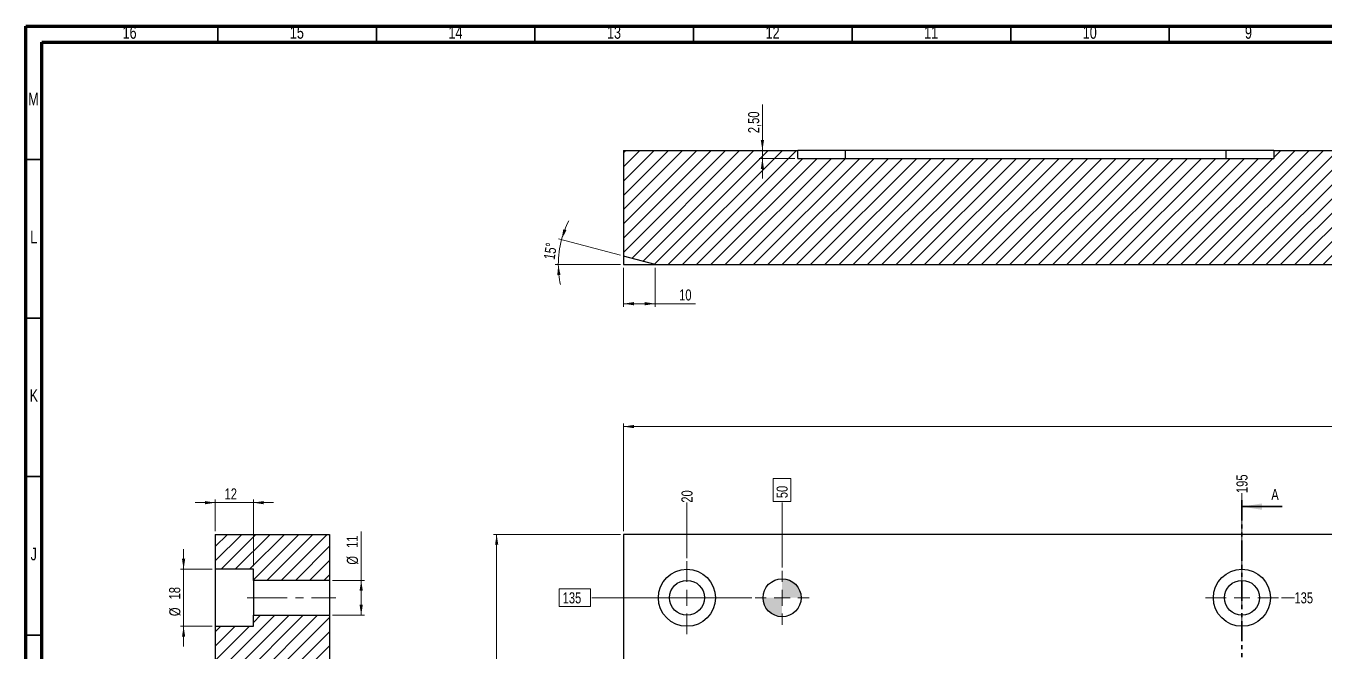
# Model space of a CAD drawing. Header units: millimetres. Extents: x 15 to 836, y 5 to 589.
# Drawn here: x 15 to 424.3, y 392 to 589.1 of the extents above; entities that cross this region are included whole.
import ezdxf

# ---------------------------------------------------------------- set-up
doc = ezdxf.new("R2010")
doc.units = ezdxf.units.MM
doc.linetypes.add('CENTERX2', pattern=[20.32, 12.7, -2.54, 2.54, -2.54])
doc.linetypes.add('PHANTOM', pattern=[12.7, 6.35, -1.27, 1.27, -1.27, 1.27, -1.27])
doc.styles.add('SLDTEXTSTYLE0', font='TXT', dxfattribs={"width": 0.75})
doc.dimstyles.new('SLDDIMSTYLE1', dxfattribs={"dimtxt": 3.5, "dimasz": 3.302, "dimexe": 0, "dimexo": 0.0625, "dimgap": 0.875, "dimtad": 0, "dimtih": 1, "dimtoh": 1, "dimrnd": 1e-09, "dimzin": 12, "dimdsep": 46, "dimtxsty": 'SLDTEXTSTYLE0', "dimblk1": 'NONE', "dimblk2": 'NONE', "dimsah": 1, "dimcen": 0.09, "dimadec": 0, "dimazin": 3, "dimtfac": 1, "dimtofl": 0, "dimtmove": 0, "dimatfit": 3, "dimldrblk": 'NONE', "dimfxl": 1, "dimfrac": 2, "dimtolj": 1, "dimtzin": 12, "dimarcsym": 0})
doc.dimstyles.new('SLDDIMSTYLE2', dxfattribs={"dimtxt": 3.5, "dimasz": 3.302, "dimexe": 0, "dimexo": 0.0625, "dimgap": -0.875, "dimtad": 0, "dimtih": 1, "dimtoh": 1, "dimrnd": 1e-09, "dimzin": 12, "dimdsep": 46, "dimtxsty": 'SLDTEXTSTYLE0', "dimblk1": 'NONE', "dimblk2": 'NONE', "dimsah": 1, "dimcen": 0.09, "dimadec": 0, "dimazin": 3, "dimtfac": 1, "dimtofl": 0, "dimtmove": 0, "dimatfit": 3, "dimldrblk": 'NONE', "dimfxl": 1, "dimfrac": 2, "dimtolj": 1, "dimarcsym": 0})
doc.dimstyles.new('SLDDIMSTYLE5', dxfattribs={"dimtxt": 3.5, "dimasz": 3.302, "dimexe": 0, "dimexo": 0.0625, "dimgap": 0.875, "dimtad": 1, "dimrnd": 1e-09, "dimzin": 12, "dimdsep": 46, "dimtxsty": 'SLDTEXTSTYLE0', "dimsah": 1, "dimcen": 0.09, "dimadec": 0, "dimazin": 3, "dimtfac": 1, "dimtofl": 0, "dimtmove": 0, "dimatfit": 3, "dimfxl": 1, "dimfrac": 2, "dimtolj": 1, "dimtzin": 12, "dimarcsym": 0})
doc.dimstyles.new('SLDDIMSTYLE7', dxfattribs={"dimtxt": 3.5, "dimasz": 3.302, "dimexe": 0, "dimexo": 0.0625, "dimgap": 0.875, "dimtad": 1, "dimrnd": 1e-09, "dimzin": 12, "dimdsep": 46, "dimtxsty": 'SLDTEXTSTYLE0', "dimsah": 1, "dimcen": 0.09, "dimadec": 0, "dimazin": 3, "dimtfac": 1, "dimtmove": 0, "dimatfit": 0, "dimfxl": 1, "dimfrac": 2, "dimtolj": 1, "dimtzin": 12, "dimarcsym": 0})
doc.dimstyles.new('SLDDIMSTYLE8', dxfattribs={"dimtxt": 3.5, "dimasz": 3.302, "dimexe": 0, "dimexo": 0.0625, "dimgap": 0.875, "dimtad": 1, "dimdec": 4, "dimzin": 12, "dimdsep": 46, "dimtxsty": 'SLDTEXTSTYLE0', "dimsah": 1, "dimcen": 0.09, "dimazin": 3, "dimtfac": 1, "dimtofl": 0, "dimtmove": 0, "dimatfit": 3, "dimfxl": 1, "dimfrac": 2, "dimtolj": 1, "dimtzin": 12, "dimarcsym": 0})

# ---------------------------------------------------------------- blocks, each defined once
blk = doc.blocks.new('_D_2')
at = {"color": 7, "linetype": 'Continuous', "lineweight": 18}
blk.add_line((223.41, 421.27), (223.41, 438.77), dxfattribs=at)
at = {"color": 7, "linetype": 'Continuous', "lineweight": 18, "insert": (221.67, 438.77), "char_height": 3.5, "attachment_point": 1, "rotation": 90, "style": 'SLDTEXTSTYLE0'}
blk.add_mtext('20', dxfattribs=at)
blk = doc.blocks.new('_None')
blk = doc.blocks.new('_D_4')
at = {"color": 7, "linetype": 'Continuous', "lineweight": 18}
for p, q in [((250.63, 439.13), (250.63, 446.43)), ((250.63, 446.43), (256.19, 446.43)), ((256.19, 446.43), (256.19, 439.13)), ((256.19, 439.13), (250.63, 439.13)), ((253.41, 418.27), (253.41, 438.77))]:
    blk.add_line(p, q, dxfattribs=at)
at = {"color": 7, "linetype": 'Continuous', "lineweight": 18, "insert": (251.67, 440.19), "char_height": 3.5, "attachment_point": 1, "rotation": 90, "style": 'SLDTEXTSTYLE0'}
blk.add_mtext('50', dxfattribs=at)
blk = doc.blocks.new('_D_18')
at = {"color": 7, "linetype": 'Continuous', "lineweight": 18}
blk.add_line((398.41, 421.27), (398.41, 441.81), dxfattribs=at)
at = {"color": 7, "linetype": 'Continuous', "lineweight": 18, "insert": (396.67, 441.81), "char_height": 3.5, "attachment_point": 1, "rotation": 90, "style": 'SLDTEXTSTYLE0'}
blk.add_mtext('195', dxfattribs=at)
blk = doc.blocks.new('_D_21')
at = {"color": 7, "linetype": 'Continuous', "lineweight": 18}
blk.add_line((469.41, 421.27), (469.41, 438.77), dxfattribs=at)
at = {"color": 7, "linetype": 'Continuous', "lineweight": 18, "insert": (467.67, 438.77), "char_height": 3.5, "attachment_point": 1, "rotation": 90, "style": 'SLDTEXTSTYLE0'}
blk.add_mtext('266', dxfattribs=at)
blk = doc.blocks.new('_D_29')
at = {"color": 7, "linetype": 'Continuous', "lineweight": 18}
blk.add_line((614.41, 421.27), (614.41, 438.77), dxfattribs=at)
at = {"color": 7, "linetype": 'Continuous', "lineweight": 18, "insert": (612.67, 438.77), "char_height": 3.5, "attachment_point": 1, "rotation": 90, "style": 'SLDTEXTSTYLE0'}
blk.add_mtext('411', dxfattribs=at)
blk = doc.blocks.new('_D_32')
at = {"color": 7, "linetype": 'Continuous', "lineweight": 18}
for p, q in [((657.63, 439.13), (657.63, 449.02)), ((657.63, 449.02), (663.19, 449.02)), ((663.19, 449.02), (663.19, 439.13)), ((663.19, 439.13), (657.63, 439.13)), ((660.41, 418.27), (660.41, 438.77))]:
    blk.add_line(p, q, dxfattribs=at)
at = {"color": 7, "linetype": 'Continuous', "lineweight": 18, "insert": (658.67, 440.19), "char_height": 3.5, "attachment_point": 1, "rotation": 90, "style": 'SLDTEXTSTYLE0'}
blk.add_mtext('457', dxfattribs=at)
blk = doc.blocks.new('_D_34')
at = {"color": 7, "linetype": 'Continuous', "lineweight": 18}
blk.add_line((703.41, 421.27), (703.41, 438.77), dxfattribs=at)
at = {"color": 7, "linetype": 'Continuous', "lineweight": 18, "insert": (701.67, 438.77), "char_height": 3.5, "attachment_point": 1, "rotation": 90, "style": 'SLDTEXTSTYLE0'}
blk.add_mtext('500', dxfattribs=at)
blk = doc.blocks.new('_D_63')
at = {"color": 7, "linetype": 'Continuous', "lineweight": 18}
for p, q in [((183.16, 405.99), (183.16, 411.55)), ((183.16, 411.55), (193.05, 411.55)), ((193.05, 411.55), (193.05, 405.99)), ((193.05, 405.99), (183.16, 405.99)), ((243.91, 408.77), (193.41, 408.77))]:
    blk.add_line(p, q, dxfattribs=at)
at = {"color": 7, "linetype": 'Continuous', "lineweight": 18, "insert": (184.23, 410.5), "char_height": 3.5, "attachment_point": 1, "style": 'SLDTEXTSTYLE0'}
blk.add_mtext('135', dxfattribs=at)
blk = doc.blocks.new('_D_64')
at = {"color": 7, "linetype": 'Continuous', "lineweight": 18}
blk.add_line((410.91, 408.77), (414.97, 408.77), dxfattribs=at)
at = {"color": 7, "linetype": 'Continuous', "lineweight": 18, "insert": (414.97, 410.5), "char_height": 3.5, "attachment_point": 1, "style": 'SLDTEXTSTYLE0'}
blk.add_mtext('135', dxfattribs=at)
blk = doc.blocks.new('_D_74')
at = {"color": 7, "linetype": 'Continuous', "lineweight": 18}
for p, q in [((203.41, 429.77), (203.41, 463.77)), ((731.41, 462.77), (203.41, 462.77)), ((731.41, 429.77), (731.41, 463.77))]:
    blk.add_line(p, q, dxfattribs=at)
for points in [[(203.41, 462.77), (206.71, 462.26), (206.71, 463.28)], [(731.41, 462.77), (728.11, 463.28), (728.11, 462.26)]]:
    blk.add_solid(points, dxfattribs=at)
at = {"color": 7, "linetype": 'Continuous', "lineweight": 18, "insert": (470.44, 467.28), "char_height": 3.5, "attachment_point": 1, "style": 'SLDTEXTSTYLE0'}
blk.add_mtext('528', dxfattribs=at)
blk = doc.blocks.new('_D_75')
at = {"color": 7, "linetype": 'Continuous', "lineweight": 18}
for p, q in [((202.41, 428.77), (162.41, 428.77)), ((163.41, 428.77), (163.41, 118.77)), ((202.41, 118.77), (162.41, 118.77))]:
    blk.add_line(p, q, dxfattribs=at)
for points in [[(163.41, 428.77), (162.9, 425.47), (163.92, 425.47)], [(163.41, 118.77), (163.92, 122.07), (162.9, 122.07)]]:
    blk.add_solid(points, dxfattribs=at)
at = {"color": 7, "linetype": 'Continuous', "lineweight": 18, "insert": (158.9, 269.89), "char_height": 3.5, "attachment_point": 1, "rotation": 90, "style": 'SLDTEXTSTYLE0'}
blk.add_mtext('310', dxfattribs=at)
blk = doc.blocks.new('SW_CENTERMARKSYMBOL_18')
at = {"color": 0, "linetype": 'Continuous', "lineweight": 0}
for p, q in [((0, 5), (0, 11.5)), ((-5, 0), (-11.5, 0)), ((0, 0), (-2.5, 0)), ((0, 0), (0, 2.5)), ((0, 0), (0, -2.5)), ((0, 0), (2.5, 0)), ((5, 0), (11.5, 0)), ((0, -5), (0, -11.5))]:
    blk.add_line(p, q, dxfattribs=at)
blk = doc.blocks.new('SW_CENTERMARKSYMBOL_19')
at = {"color": 0, "linetype": 'Continuous', "lineweight": 0}
for p, q in [((0, 5), (0, 11.5)), ((-5, 0), (-11.5, 0)), ((0, 0), (-2.5, 0)), ((0, 0), (0, 2.5)), ((0, 0), (0, -2.5)), ((0, 0), (2.5, 0)), ((5, 0), (11.5, 0)), ((0, -5), (0, -11.5))]:
    blk.add_line(p, q, dxfattribs=at)
blk = doc.blocks.new('SW_CENTERMARKSYMBOL_22')
at = {"color": 0, "linetype": 'Continuous', "lineweight": 0}
for p, q in [((0, 5), (0, 8.5)), ((-5, 0), (-8.5, 0)), ((0, 0), (-2.5, 0)), ((0, 0), (0, 2.5)), ((0, 0), (0, -2.5)), ((0, 0), (2.5, 0)), ((5, 0), (8.5, 0)), ((0, -5), (0, -8.5))]:
    blk.add_line(p, q, dxfattribs=at)
blk = doc.blocks.new('SW_DOWELSYMBOL_1')
at = {"linetype": 'Continuous', "lineweight": 0}
h = blk.add_hatch(color=0, dxfattribs=at)
edge = h.paths.add_edge_path(flags=0)
edge.add_arc((0, 0), 6, 0, 90)
edge.add_line((0, 6), (0, 0))
edge.add_line((0, 0), (6, 0))
h = blk.add_hatch(color=0, dxfattribs=at)
edge = h.paths.add_edge_path(flags=0)
edge.add_arc((0, 0), 6, 180, 270)
edge.add_line((0, -6), (0, 0))
edge.add_line((0, 0), (-6, 0))
at = {"color": 0, "linetype": 'Continuous', "lineweight": 0}
blk.add_circle((0, 0), 6, dxfattribs=at)
blk = doc.blocks.new('_D_78')
at = {"color": 7, "linetype": 'Continuous', "lineweight": 18}
for p, q in [((64.7, 417.77), (64.7, 424.12)), ((73.7, 417.77), (63.7, 417.77)), ((64.7, 417.77), (64.7, 399.77)), ((73.7, 399.77), (63.7, 399.77)), ((64.7, 399.77), (64.7, 393.42))]:
    blk.add_line(p, q, dxfattribs=at)
for points in [[(64.7, 417.77), (65.21, 421.07), (64.19, 421.07)], [(64.7, 399.77), (64.19, 396.47), (65.21, 396.47)]]:
    blk.add_solid(points, dxfattribs=at)
at = {"color": 7, "linetype": 'Continuous', "lineweight": 18, "char_height": 3.5, "attachment_point": 1, "rotation": 90, "style": 'SLDTEXTSTYLE0'}
for s, insert in [('18', (60.13, 408.26)), ('%%c', (60.19, 402.98))]:
    blk.add_mtext(s, dxfattribs=dict(at, insert=insert))
blk = doc.blocks.new('_D_79')
at = {"color": 7, "linetype": 'Continuous', "lineweight": 18}
for p, q in [((74.7, 438.77), (68.35, 438.77)), ((74.7, 429.77), (74.7, 439.77)), ((86.7, 438.77), (74.7, 438.77)), ((86.7, 418.77), (86.7, 439.77)), ((86.7, 438.77), (93.05, 438.77))]:
    blk.add_line(p, q, dxfattribs=at)
for points in [[(74.7, 438.77), (71.4, 439.28), (71.4, 438.26)], [(86.7, 438.77), (90, 438.26), (90, 439.28)]]:
    blk.add_solid(points, dxfattribs=at)
at = {"color": 7, "linetype": 'Continuous', "lineweight": 18, "insert": (77.62, 443.28), "char_height": 3.5, "attachment_point": 1, "style": 'SLDTEXTSTYLE0'}
blk.add_mtext('12', dxfattribs=at)
blk = doc.blocks.new('_D_80')
at = {"color": 7, "linetype": 'Continuous', "lineweight": 18}
for p, q in [((120.7, 414.27), (120.7, 429.67)), ((111.7, 414.27), (121.7, 414.27)), ((120.7, 414.27), (120.7, 403.27)), ((111.7, 403.27), (121.7, 403.27))]:
    blk.add_line(p, q, dxfattribs=at)
for points in [[(120.7, 414.27), (120.19, 410.97), (121.21, 410.97)], [(120.7, 403.27), (121.21, 406.57), (120.19, 406.57)]]:
    blk.add_solid(points, dxfattribs=at)
at = {"color": 7, "linetype": 'Continuous', "lineweight": 18, "char_height": 3.5, "attachment_point": 1, "rotation": 90, "style": 'SLDTEXTSTYLE0'}
for s, insert in [('11', (116.13, 424.49)), ('%%c', (116.19, 419.22))]:
    blk.add_mtext(s, dxfattribs=dict(at, insert=insert))
blk = doc.blocks.new('_D_90')
at = {"color": 7, "linetype": 'Continuous', "lineweight": 18}
for p, q in [((203.41, 512.84), (203.41, 500.52)), ((213.41, 512.84), (213.41, 500.52)), ((213.41, 501.52), (203.41, 501.52)), ((213.41, 501.52), (226.13, 501.52))]:
    blk.add_line(p, q, dxfattribs=at)
for points in [[(203.41, 501.52), (206.71, 501.01), (206.71, 502.03)], [(213.41, 501.52), (210.11, 502.03), (210.11, 501.01)]]:
    blk.add_solid(points, dxfattribs=at)
at = {"color": 7, "linetype": 'Continuous', "lineweight": 18, "insert": (220.95, 506.03), "char_height": 3.5, "attachment_point": 1, "style": 'SLDTEXTSTYLE0'}
blk.add_mtext('10', dxfattribs=at)
blk = doc.blocks.new('_D_91')
at = {"color": 7, "linetype": 'Continuous', "lineweight": 18}
for p, q in [((202.44, 516.78), (182.93, 522.01)), ((202.41, 513.84), (181.85, 513.84))]:
    blk.add_line(p, q, dxfattribs=at)
for start, end in [(153.1484, 165), (165, 180), (180, 191.8516)]:
    blk.add_arc((213.41, 513.84), 30.56, start, end, dxfattribs=at)
for points in [[(183.89, 521.75), (185.4, 524.73), (184.43, 525.04)], [(182.85, 513.84), (182.52, 510.51), (183.54, 510.57)]]:
    blk.add_solid(points, dxfattribs=at)
at = {"color": 7, "linetype": 'Continuous', "lineweight": 18, "insert": (178.21, 515.73), "char_height": 3.5, "attachment_point": 1, "rotation": 81.191, "style": 'SLDTEXTSTYLE0'}
blk.add_mtext('15°', dxfattribs=at)
blk = doc.blocks.new('_D_92')
at = {"color": 7, "linetype": 'Continuous', "lineweight": 18}
for p, q in [((247.2, 549.84), (247.2, 564.36)), ((247.2, 547.34), (247.2, 549.84)), ((257.41, 547.34), (246.2, 547.34)), ((247.2, 547.34), (247.2, 540.99))]:
    blk.add_line(p, q, dxfattribs=at)
for points in [[(247.2, 549.84), (247.71, 553.14), (246.7, 553.14)], [(247.2, 547.34), (246.7, 544.04), (247.71, 544.04)]]:
    blk.add_solid(points, dxfattribs=at)
at = {"color": 7, "linetype": 'Continuous', "lineweight": 18, "insert": (242.69, 555.31), "char_height": 3.5, "attachment_point": 1, "rotation": 90, "style": 'SLDTEXTSTYLE0'}
blk.add_mtext('2,50', dxfattribs=at)

msp = doc.modelspace()

# ---------------------------------------------------------------- hatches: boundary and pattern name
at = {"linetype": 'Continuous', "lineweight": 18}
h = msp.add_hatch(dxfattribs=at)
h.set_pattern_fill('ANSI31', style=0)
h.paths.add_polyline_path([(473.40819, 549.83879), (408.40819, 549.83879), (408.40819, 547.33879), (258.40819, 547.33879), (258.40819, 549.83879), (203.40819, 549.83879), (203.40819, 516.51828), (213.40819, 513.83879), (518.40819, 513.83879), (518.40819, 547.33879), (473.40819, 547.33879)], flags=0)
h = msp.add_hatch(dxfattribs=at)
h.set_pattern_fill('ANSI31', style=0)
h.paths.add_polyline_path([(110.69992, 414.27088), (110.69992, 428.77088), (74.69992, 428.77088), (74.69992, 417.77088), (86.69992, 417.77088), (86.69992, 414.27088)], flags=0)
h = msp.add_hatch(dxfattribs=at)
h.set_pattern_fill('ANSI31', style=0)
h.paths.add_polyline_path([(110.69992, 361.27519), (110.69992, 403.27088), (86.69992, 403.27088), (86.69992, 399.77088), (74.69992, 399.77088), (74.69992, 373.77088), (77.19992, 373.77088), (77.19992, 363.22519), (104.69992, 363.22519), (105.8716, 361.27519)], flags=0)

# ---------------------------------------------------------------- linework, layer by layer
at = {"color": 7, "linetype": 'Continuous', "lineweight": 70}
for p, q in [((15, 5), (15, 589)), ((15, 589), (836, 589)), ((20, 10), (20, 584)), ((20, 584), (831, 584))]:
    msp.add_line(p, q, dxfattribs=at)
at = {"color": 7, "linetype": 'Continuous', "lineweight": 35}
for p, q in [((75.5, 584), (75.5, 589)), ((125.5, 584), (125.5, 589)), ((175.5, 584), (175.5, 589)), ((225.5, 584), (225.5, 589)), ((275.5, 584), (275.5, 589)), ((325.5, 584), (325.5, 589)), ((375.5, 584), (375.5, 589)), ((20, 547), (15, 547)), ((20, 497), (15, 497)), ((20, 447), (15, 447)), ((411.10819, 437.51936), (398.40819, 437.51936)), ((20, 397), (15, 397))]:
    msp.add_line(p, q, dxfattribs=at)
at = {"color": 7, "linetype": 'Continuous', "lineweight": 25}
for p, q in [((203.40819, 549.83879), (258.40819, 549.83879)), ((203.40819, 549.83879), (203.40819, 516.51828)), ((258.40819, 547.33879), (258.40819, 549.83879)), ((273.40819, 549.83879), (258.40819, 549.83879)), ((273.40819, 547.33879), (273.40819, 549.83879)), ((393.40819, 549.83879), (273.40819, 549.83879)), ((393.40819, 547.33879), (393.40819, 549.83879)), ((408.40819, 549.83879), (393.40819, 549.83879)), ((408.40819, 549.83879), (408.40819, 547.33879)), ((408.40819, 549.83879), (473.40819, 549.83879)), ((258.40819, 547.33879), (408.40819, 547.33879)), ((213.40819, 513.83879), (203.40819, 516.51828)), ((203.40819, 516.51828), (203.40819, 513.83879)), ((203.40819, 513.83879), (213.40819, 513.83879)), ((213.40819, 513.83879), (518.40819, 513.83879)), ((74.69992, 428.77088), (74.69992, 417.77087)), ((74.69992, 428.77088), (110.69992, 428.77088)), ((110.69992, 428.77088), (110.69992, 414.27087)), ((731.40819, 428.77088), (203.40819, 428.77088)), ((203.40819, 428.77088), (203.40819, 118.77088)), ((86.69992, 417.77087), (74.69992, 417.77087)), ((74.69992, 417.77087), (74.69992, 399.77088)), ((86.69992, 414.27087), (86.69992, 417.77087)), ((110.69992, 414.27087), (86.69992, 414.27087)), ((86.69992, 414.27087), (86.69992, 403.27088)), ((110.69992, 414.27087), (110.69992, 403.27088)), ((86.69992, 403.27088), (110.69992, 403.27088)), ((86.69992, 399.77088), (86.69992, 403.27088)), ((110.69992, 403.27088), (110.69992, 361.2752)), ((74.69992, 399.77088), (74.69992, 373.77088)), ((74.69992, 399.77088), (86.69992, 399.77088))]:
    msp.add_line(p, q, dxfattribs=at)
at = {"color": 7, "linetype": 'PHANTOM', "lineweight": 35}
msp.add_line((398.40819, 439.51936), (398.40819, 388.3961), dxfattribs=at)
at = {"color": 7, "linetype": 'CENTERX2', "lineweight": 18}
msp.add_line((84.69992, 408.77088), (112.69992, 408.77088), dxfattribs=at)
at = {"color": 7, "linetype": 'Continuous', "lineweight": 25}
for centre, radius in [((223.40819, 408.77088), 9), ((398.40819, 408.77088), 9), ((223.40819, 408.77088), 5.5), ((253.40819, 408.77088), 6), ((398.40819, 408.77088), 5.5)]:
    msp.add_circle(centre, radius, dxfattribs=at)
at = {"color": 7, "linetype": 'Continuous', "lineweight": 35}
msp.add_solid([(398.40819, 437.51936), (404.75819, 436.50336), (404.75819, 438.53536)], dxfattribs=at)

# ---------------------------------------------------------------- block references
at = {"color": 7, "linetype": 'Continuous', "lineweight": 0}
for name, p in [('SW_CENTERMARKSYMBOL_19', (223.40819, 408.77088)), ('SW_CENTERMARKSYMBOL_18', (398.40819, 408.77088)), ('SW_CENTERMARKSYMBOL_22', (253.40819, 408.77088)), ('SW_DOWELSYMBOL_1', (253.40819, 408.77088))]:
    msp.add_blockref(name, p, dxfattribs=at)

# ---------------------------------------------------------------- texts
at = {"color": 7, "linetype": 'Continuous', "lineweight": 0, "char_height": 3.96875, "attachment_point": 2, "style": 'SLDTEXTSTYLE0'}
for s, insert in [('16', (47.67007, 589.06015)), ('15', (100.42007, 589.06015)), ('14', (150.42007, 589.06015)), ('13', (200.42007, 589.06015)), ('12', (250.42007, 589.06015)), ('11', (300.42007, 589.06015)), ('10', (350.42007, 589.06015)), ('9', (400.46004, 589.06015)), ('M', (17.36174, 568.06015)), ('L', (17.45452, 524.56015)), ('K', (17.48852, 474.56015)), ('J', (17.46509, 424.56015))]:
    msp.add_mtext(s, dxfattribs=dict(at, insert=insert))
at = {"color": 7, "linetype": 'Continuous', "insert": (407.66206, 443.07026), "char_height": 3.5, "attachment_point": 1, "style": 'SLDTEXTSTYLE0'}
msp.add_mtext('A', dxfattribs=at)

# ---------------------------------------------------------------- dimensions: what is measured, and where the dimension line sits
at = {"color": 7, "linetype": 'Continuous', "lineweight": 18}
for base, p1, p2, dimstyle, picture, middle in [((247.20447, 549.83879), (258.40819, 547.33879), (258.40819, 549.83879), 'SLDDIMSTYLE7', '_D_92', (247.20447, 559.83879)), ((163.40819, 118.77088), (203.40819, 428.77088), (203.40819, 118.77088), 'SLDDIMSTYLE5', '_D_75', (163.40819, 273.77088))]:
    dim = msp.add_linear_dim(base=base, p1=p1, p2=p2, angle=90, dimstyle=dimstyle, dxfattribs=at)
    dim.commit()
    dim.dimension.update_dxf_attribs({"geometry": picture, "text_midpoint": middle, "dimtype": 160})
dim = msp.add_angular_dim_2l(base=(183.11218, 517.82734), line1=((203.40819, 513.83879), (731.40819, 513.83879)), line2=((213.40819, 513.83879), (203.40819, 516.51828)), dimstyle='SLDDIMSTYLE8', dxfattribs=at)
dim.commit()
dim.dimension.update_dxf_attribs({"geometry": '_D_91', "text_midpoint": (183.2112, 518.51839), "dimtype": 162})
for base, p1, p2, dimstyle, picture, middle in [((203.40819, 501.52018), (213.40819, 513.83879), (203.40819, 513.83879), 'SLDDIMSTYLE5', '_D_90', (223.54029, 501.52018)), ((203.40819, 462.77088), (731.40819, 428.77088), (203.40819, 428.77088), 'SLDDIMSTYLE5', '_D_74', (474.32124, 462.77088)), ((74.69992, 438.77088), (86.69992, 417.77088), (74.69992, 428.77088), 'SLDDIMSTYLE7', '_D_79', (80.20755, 438.77088))]:
    dim = msp.add_linear_dim(base=base, p1=p1, p2=p2, dimstyle=dimstyle, dxfattribs=at)
    dim.commit()
    dim.dimension.update_dxf_attribs({"geometry": picture, "text_midpoint": middle, "dimtype": 160})
for feature_location, offset, dtype, origin, dimstyle, picture, middle in [((398.40819, 420.27088), (0, 21.54082), 1, (203.40819, 118.77088), 'SLDDIMSTYLE1', '_D_18', (398.40819, 445.69086)), ((660.40819, 417.27088), (0, 21.5), 1, (203.40819, 118.77088), 'SLDDIMSTYLE2', '_D_32', (660.40819, 444.07192)), ((469.40819, 420.27088), (0, 18.5), 1, (203.40819, 118.77088), 'SLDDIMSTYLE1', '_D_21', (469.40819, 442.65004)), ((614.40819, 420.27088), (0, 18.5), 1, (203.40819, 118.77088), 'SLDDIMSTYLE1', '_D_29', (614.40819, 442.65004)), ((703.40819, 420.27088), (0, 18.5), 1, (203.40819, 118.77088), 'SLDDIMSTYLE1', '_D_34', (703.40819, 442.65004)), ((253.40819, 417.27088), (0, 21.5), 1, (203.40819, 118.77088), 'SLDDIMSTYLE2', '_D_4', (253.40819, 442.77886)), ((223.40819, 420.27088), (0, 18.5), 1, (203.40819, 118.77088), 'SLDDIMSTYLE1', '_D_2', (223.40819, 441.35699)), ((244.90819, 408.77088), (-51.5, 0), 0, (741.75211, 273.77088), 'SLDDIMSTYLE2', '_D_63', (188.10714, 408.77088)), ((409.90819, 408.77088), (5.06323, 0), 0, (741.75211, 273.77088), 'SLDDIMSTYLE1', '_D_64', (418.85058, 408.77088))]:
    dim = msp.add_ordinate_dim(feature_location=feature_location, offset=offset, dtype=dtype, origin=origin, dimstyle=dimstyle, dxfattribs=at)
    dim.commit()
    dim.dimension.update_dxf_attribs({"geometry": picture, "text_midpoint": middle})
for base, p1, p2, dimstyle, picture, middle in [((120.69992, 403.27088), (110.69992, 414.27088), (110.69992, 403.27088), 'SLDDIMSTYLE5', '_D_80', (120.69992, 424.44165)), ((64.69992, 399.77088), (74.69992, 417.77088), (74.69992, 399.77088), 'SLDDIMSTYLE7', '_D_78', (64.69992, 408.20456))]:
    dim = msp.add_linear_dim(base=base, p1=p1, p2=p2, angle=90, text='%%c<>', dimstyle=dimstyle, dxfattribs=at)
    dim.commit()
    dim.dimension.update_dxf_attribs({"geometry": picture, "text_midpoint": middle, "dimtype": 160})

doc.saveas('drawing.dxf')
